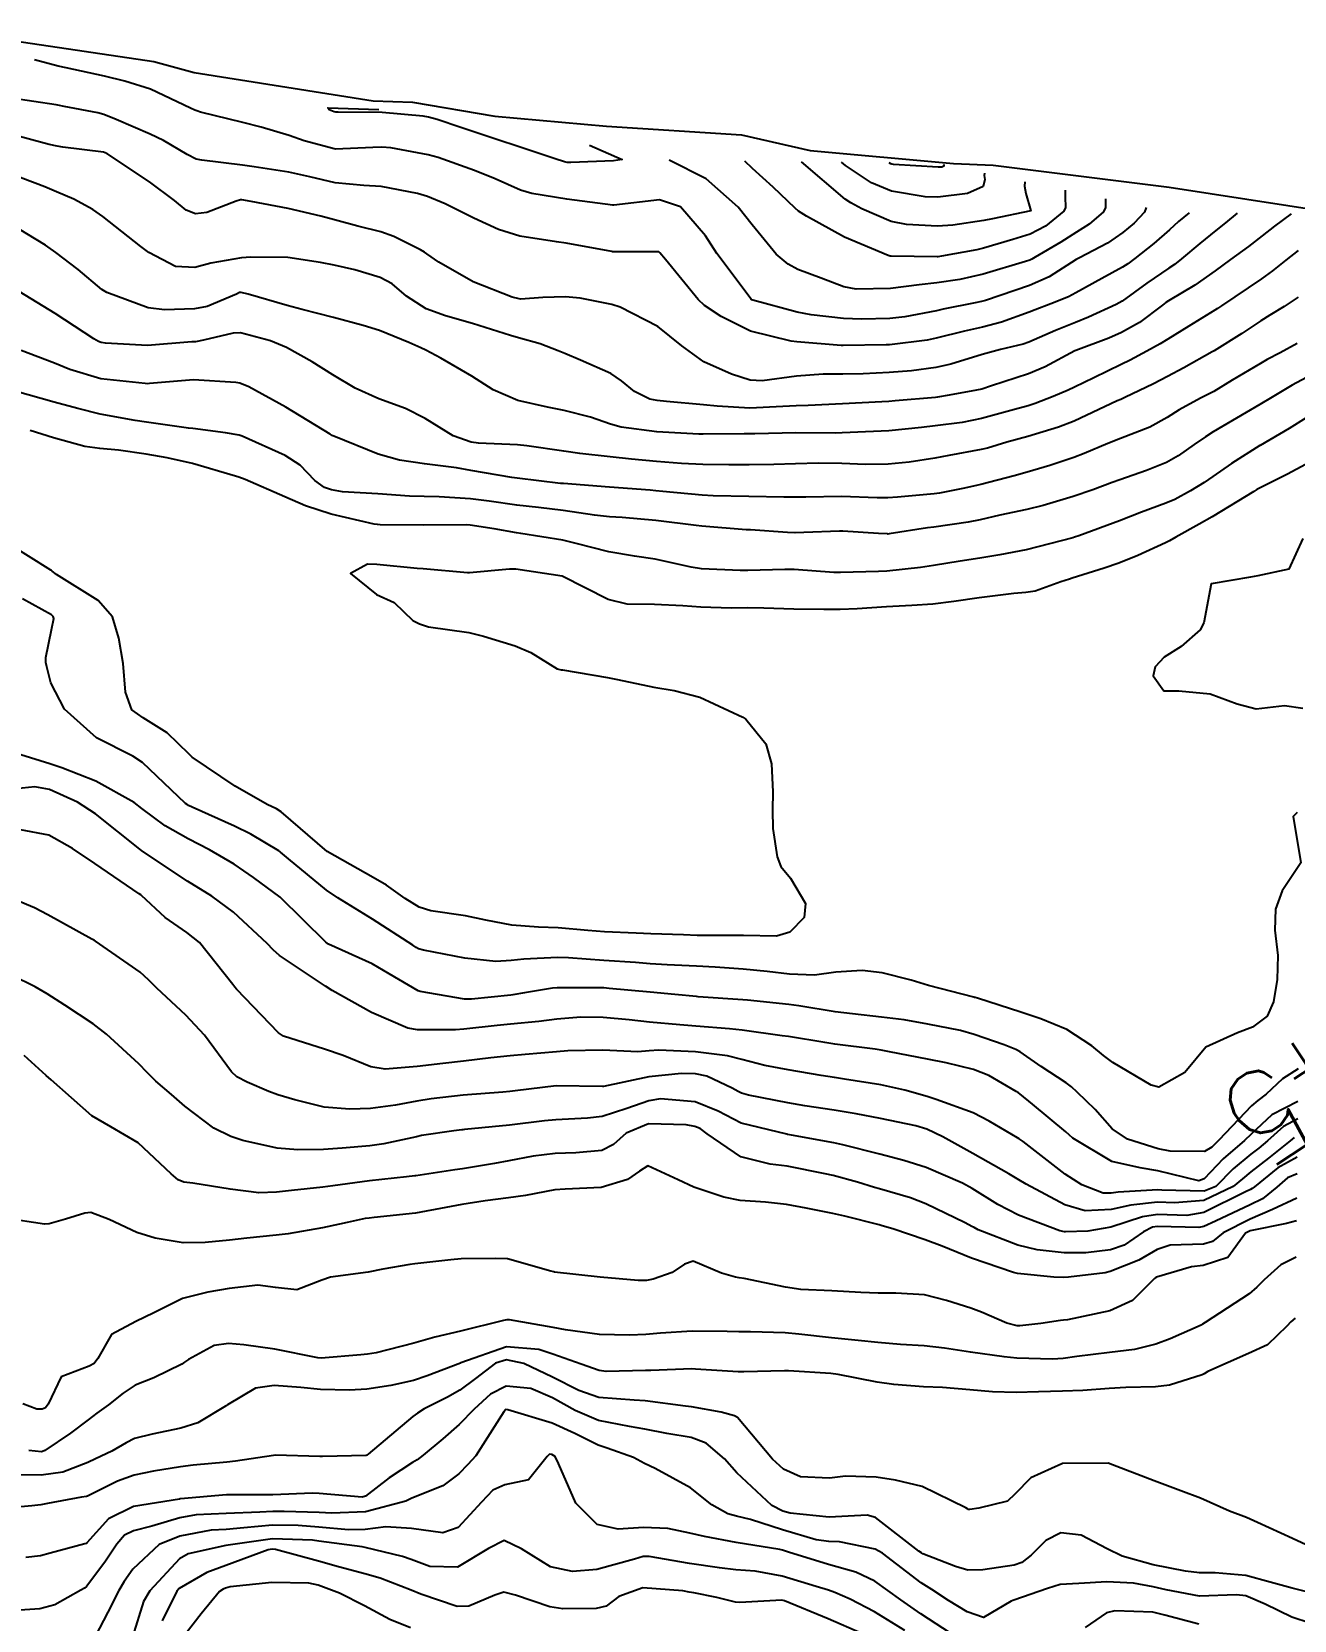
# Model space of a CAD drawing. Header units: metres. Extents: x 307586 to 320046, y 7427249 to 7434250.
# Drawn here: x 314009.8 to 314064.3, y 7433043 to 7433111.6 of the extents above; entities that cross this region are included whole.
import ezdxf
from ezdxf.enums import TextEntityAlignment as Align

# ---------------------------------------------------------------- set-up
doc = ezdxf.new("R2010")
doc.units = ezdxf.units.M
doc.header["$MEASUREMENT"] = 0
for name, color, linetype in [('Area', 45, 'Continuous'), ('Cotas', 45, 'Continuous'), ('Curvas de Nivel 1m', 11, 'Continuous'), ('Curvas de Nivel 5m', 15, 'Continuous')]:
    doc.layers.add(name, color=color, linetype=linetype)
doc.styles.add('Style-STANDARD', font='STANDARD.shx')

msp = doc.modelspace()

# ---------------------------------------------------------------- linework, layer by layer
at = {"layer": 'Area'}
msp.add_polyline3d([(314006.457, 7433111.59, 760.862), (314015.096, 7433110.308, 765.944), (314016.832, 7433109.826, 772.024), (314024.547, 7433108.612, 755.571), (314026.248, 7433108.552, 759.911), (314029.796, 7433107.95, 759.372), (314034.613, 7433107.518, 760.65), (314040.443, 7433107.141, 757.682), (314043.406, 7433106.461, 761.463), (314049.578, 7433105.911, 761.13), (314051.297, 7433105.828, 761.28), (314058.888, 7433104.88, 754.942), (314067.355, 7433103.579, 751.353), (314072.55, 7433102.552, 748.774), (314074.815, 7433102.103, 747.922), (314083.492, 7433101.512, 747.032), (314086.49, 7433100.901, 747.005), (314087.96, 7433100.492, 746.985), (314089.185, 7433100.269, 746.934), (314092.539, 7433099.598, 746.882)], dxfattribs=at)
at = {"layer": 'Curvas de Nivel 1m', "flags": 128}
for points, elevation in [([(314057.893, 7433104), (314057.815, 7433103.801), (314057.371, 7433103.33), (314056.89, 7433102.929), (314056.231, 7433102.471), (314055.011, 7433101.838), (314054.872, 7433101.757), (314053.703, 7433101.013), (314052.861, 7433100.641), (314050.96, 7433099.994), (314050.854, 7433099.961), (314050.796, 7433099.948), (314050.519, 7433099.893), (314049.143, 7433099.613), (314048.848, 7433099.55), (314047.481, 7433099.286), (314046.842, 7433099.216), (314045.609, 7433099.181), (314044.842, 7433099.213), (314043.439, 7433099.379), (314042.846, 7433099.488), (314040.921, 7433100.009), (314040.87, 7433100.027), (314040.853, 7433100.046), (314039.377, 7433102.025), (314038.884, 7433102.781), (314037.808, 7433104.041), (314036.906, 7433104.33), (314034.927, 7433104.104), (314034.903, 7433104.1), (314034.883, 7433104.101), (314032.906, 7433104.37), (314031.399, 7433104.614), (314030.909, 7433104.759), (314029.814, 7433105.241), (314028.918, 7433105.61), (314027.36, 7433106.166), (314026.924, 7433106.281), (314025.308, 7433106.575), (314024.927, 7433106.617), (314024.536, 7433106.595), (314022.926, 7433106.526), (314021.572, 7433106.883), (314020.932, 7433107.119), (314019.728, 7433107.469), (314018.937, 7433107.669), (314017.105, 7433108.124), (314016.942, 7433108.173), (314016.857, 7433108.206), (314016.679, 7433108.294), (314014.955, 7433109.119), (314013.838, 7433109.453), (314012.963, 7433109.672), (314011.305, 7433110.028), (314010.969, 7433110.099), (314009.943, 7433110.38)], 757), ([(314059.743, 7433103.78), (314059.288, 7433103.395), (314058.892, 7433103.047), (314058.225, 7433102.454), (314057.405, 7433101.805), (314057.099, 7433101.58), (314056.869, 7433101.432), (314055.982, 7433100.941), (314054.858, 7433100.317), (314054.543, 7433100.156), (314053.779, 7433099.851), (314053.11, 7433099.597), (314052.847, 7433099.489), (314051.66, 7433099.058), (314050.837, 7433098.847), (314050.057, 7433098.675), (314048.83, 7433098.363), (314048.454, 7433098.288), (314046.825, 7433098.081), (314046.682, 7433098.076), (314044.824, 7433098.045), (314044.735, 7433098.05), (314042.826, 7433098.207), (314042.574, 7433098.236), (314040.833, 7433098.676), (314039.56, 7433099.305), (314038.849, 7433099.771), (314038.576, 7433100.033), (314037.16, 7433101.757), (314036.921, 7433102.05), (314036.874, 7433102.091), (314036.824, 7433102.1), (314034.873, 7433102.1), (314034.849, 7433102.104), (314032.878, 7433102.467), (314032.461, 7433102.525), (314030.883, 7433102.775), (314029.963, 7433103.063), (314028.894, 7433103.543), (314027.664, 7433104.162), (314026.898, 7433104.482), (314026.465, 7433104.611), (314024.904, 7433104.918), (314024.155, 7433104.957), (314022.906, 7433105.076), (314021.817, 7433105.329), (314020.912, 7433105.528), (314019.422, 7433105.758), (314018.916, 7433105.834), (314017.158, 7433106.049), (314016.92, 7433106.099), (314016.529, 7433106.296), (314015.511, 7433106.894), (314014.931, 7433107.168), (314013.472, 7433107.8), (314012.94, 7433108.015), (314012.683, 7433108.086), (314011.223, 7433108.366), (314010.944, 7433108.423), (314010.88, 7433108.434), (314008.948, 7433108.718)], 756), ([(314033.883, 7433106.7), (314035.287, 7433106.075), (314034.922, 7433106.017), (314033.071, 7433105.949), (314032.921, 7433105.955), (314032.804, 7433105.984), (314032.406, 7433106.108), (314028.338, 7433107.455), (314027.308, 7433107.798), (314026.94, 7433107.904), (314026.714, 7433107.946), (314024.942, 7433108.111), (314023.039, 7433108.122), (314022.942, 7433108.125), (314022.863, 7433108.142), (314022.652, 7433108.224), (314022.599, 7433108.311), (314024.793, 7433108.23)], 758), ([(314056.143, 7433104.38), (314056.136, 7433104.012), (314056.055, 7433103.823), (314055.439, 7433103.287), (314054.889, 7433102.937), (314054.214, 7433102.516), (314053.1, 7433101.858), (314052.955, 7433101.776), (314052.872, 7433101.738), (314052.685, 7433101.677), (314050.865, 7433101.132), (314049.858, 7433100.905), (314048.861, 7433100.762), (314048.109, 7433100.669), (314046.859, 7433100.51), (314045.381, 7433100.475), (314044.859, 7433100.587), (314043.87, 7433100.963), (314042.866, 7433101.337), (314042.446, 7433101.563), (314041.94, 7433101.994), (314040.892, 7433103.258), (314040.294, 7433104.016), (314038.915, 7433105.247), (314037.323, 7433106.05)], 758), ([(314054.403, 7433104.75), (314054.396, 7433104.47), (314054.417, 7433104.008), (314054.341, 7433103.846), (314053.549, 7433103.197), (314052.888, 7433102.862), (314052.135, 7433102.62), (314050.878, 7433102.251), (314050.59, 7433102.18), (314049.061, 7433101.908), (314048.9, 7433101.883), (314048.873, 7433101.878), (314046.899, 7433101.903), (314046.873, 7433101.903), (314046.846, 7433101.903), (314046.758, 7433101.932), (314044.884, 7433102.724), (314043.246, 7433103.628), (314042.901, 7433103.855), (314042.749, 7433103.982), (314041.802, 7433104.887), (314040.92, 7433105.695), (314040.583, 7433106.01)], 759), ([(314050.913, 7433105.49), (314050.911, 7433105.387), (314050.934, 7433105.214), (314050.866, 7433104.909), (314050.19, 7433104.617), (314048.908, 7433104.459), (314048.357, 7433104.467), (314046.911, 7433104.718), (314046.048, 7433105.076), (314044.922, 7433105.825), (314044.753, 7433105.96)], 761), ([(314049.163, 7433105.86), (314049.169, 7433105.825), (314049.159, 7433105.788), (314049.077, 7433105.753), (314048.921, 7433105.743), (314046.989, 7433105.863), (314046.922, 7433105.873), (314046.881, 7433105.89), (314046.813, 7433105.93)], 762), ([(314064.143, 7433103.73), (314063.428, 7433103.201), (314062.889, 7433102.782), (314062.304, 7433102.326), (314061.526, 7433101.76), (314060.868, 7433101.277), (314059.99, 7433100.65), (314058.855, 7433099.982), (314058.739, 7433099.907), (314058.591, 7433099.793), (314057.6, 7433099.044), (314056.835, 7433098.612), (314056.277, 7433098.373), (314054.865, 7433097.839), (314054.823, 7433097.824), (314053.531, 7433097.137), (314052.813, 7433096.833), (314051.228, 7433096.304), (314050.806, 7433096.17), (314050.581, 7433096.117), (314049.399, 7433095.904), (314048.888, 7433095.823), (314048.802, 7433095.812), (314047.067, 7433095.66), (314046.8, 7433095.638), (314046.485, 7433095.62), (314044.799, 7433095.533), (314043.318, 7433095.455), (314042.798, 7433095.443), (314042.219, 7433095.411), (314040.796, 7433095.348), (314039.387, 7433095.434), (314038.798, 7433095.494), (314037.206, 7433095.639), (314036.799, 7433095.674), (314036.485, 7433095.74), (314035.827, 7433096.065), (314035.263, 7433096.529), (314034.81, 7433096.838), (314033.494, 7433097.415), (314032.819, 7433097.701), (314032.535, 7433097.819), (314031.762, 7433098.116), (314030.827, 7433098.388), (314030.474, 7433098.487), (314028.836, 7433098.996), (314027.671, 7433099.331), (314026.845, 7433099.627), (314025.995, 7433100.183), (314025.374, 7433100.708), (314024.861, 7433100.985), (314023.758, 7433101.317), (314022.866, 7433101.515), (314022.275, 7433101.637), (314020.869, 7433101.849), (314019.277, 7433101.857), (314018.869, 7433101.835), (314017.552, 7433101.597), (314016.864, 7433101.422), (314016.026, 7433101.464), (314014.87, 7433102.065), (314014.525, 7433102.323), (314012.886, 7433103.621), (314012.464, 7433103.922), (314011.643, 7433104.359), (314010.898, 7433104.682), (314010.384, 7433104.892), (314008.909, 7433105.459)], 754), ([(314064.448, 7433102.156), (314063.917, 7433101.73), (314063.338, 7433101.266), (314062.865, 7433100.933), (314061.136, 7433099.766), (314060.967, 7433099.652), (314060.85, 7433099.574), (314059.736, 7433098.884), (314058.831, 7433098.325), (314058.5, 7433098.121), (314057.921, 7433097.799), (314057.205, 7433097.421), (314056.817, 7433097.224), (314055.642, 7433096.659), (314054.807, 7433096.251), (314054.527, 7433096.122), (314053.882, 7433095.849), (314053.108, 7433095.549), (314052.799, 7433095.45), (314052.212, 7433095.284), (314050.793, 7433094.9), (314049.955, 7433094.734), (314048.79, 7433094.58), (314048.197, 7433094.508), (314046.787, 7433094.369), (314045.121, 7433094.29), (314044.786, 7433094.275), (314044.48, 7433094.269), (314042.786, 7433094.278), (314041.017, 7433094.238), (314040.785, 7433094.233), (314040.56, 7433094.237), (314038.785, 7433094.219), (314038.593, 7433094.224), (314036.786, 7433094.33), (314035.245, 7433094.53), (314034.789, 7433094.656), (314033.929, 7433094.951), (314032.794, 7433095.251), (314032.078, 7433095.393), (314030.798, 7433095.678), (314029.731, 7433096.141), (314028.809, 7433096.725), (314027.476, 7433097.504), (314026.82, 7433097.85), (314026.602, 7433097.954), (314026.091, 7433098.181), (314024.83, 7433098.691), (314024.126, 7433098.915), (314022.838, 7433099.255), (314021.484, 7433099.599), (314020.846, 7433099.779), (314019.164, 7433100.267), (314018.854, 7433100.338), (314018.793, 7433100.331), (314018.659, 7433100.272), (314017.394, 7433099.735), (314016.843, 7433099.632), (314015.558, 7433099.594), (314014.843, 7433099.676), (314013.061, 7433100.338), (314012.854, 7433100.466), (314011.832, 7433101.325), (314010.87, 7433102.07), (314010.426, 7433102.374), (314008.882, 7433103.321)], 753), ([(314064.451, 7433100.13), (314063.838, 7433099.73), (314063.225, 7433099.358), (314062.844, 7433099.113), (314062.017, 7433098.57), (314060.824, 7433097.821), (314060.791, 7433097.802), (314060.74, 7433097.771), (314059.518, 7433097.081), (314058.812, 7433096.706), (314058.203, 7433096.402), (314056.975, 7433095.808), (314056.86, 7433095.752), (314056.802, 7433095.726), (314056.648, 7433095.659), (314054.792, 7433094.785), (314054.117, 7433094.52), (314052.786, 7433094.126), (314051.89, 7433093.873), (314051.046, 7433093.619), (314050.778, 7433093.557), (314049.38, 7433093.298), (314048.772, 7433093.186), (314047.676, 7433093.015), (314046.768, 7433092.934), (314045.791, 7433092.921), (314044.768, 7433092.953), (314043.765, 7433092.973), (314042.767, 7433092.95), (314041.839, 7433092.922), (314040.766, 7433092.907), (314039.886, 7433092.899), (314038.766, 7433092.912), (314037.854, 7433092.952), (314036.768, 7433093.038), (314035.695, 7433093.14), (314034.77, 7433093.239), (314033.469, 7433093.396), (314032.774, 7433093.485), (314031.176, 7433093.725), (314030.777, 7433093.764), (314029.091, 7433093.834), (314028.779, 7433093.88), (314028, 7433094.158), (314026.79, 7433094.901), (314025.946, 7433095.338), (314024.796, 7433095.744), (314023.776, 7433096.21), (314022.809, 7433096.786), (314021.924, 7433097.343), (314020.82, 7433097.962), (314020.119, 7433098.257), (314018.828, 7433098.598), (314018.519, 7433098.582), (314017.228, 7433098.286), (314016.895, 7433098.216), (314016.822, 7433098.208), (314016.734, 7433098.204), (314014.82, 7433098.045), (314013.004, 7433098.155), (314012.821, 7433098.182), (314012.703, 7433098.223), (314012.497, 7433098.345), (314010.839, 7433099.433), (314009.279, 7433100.386)], 752), ([(314064.412, 7433098.141), (314063.67, 7433097.732), (314063.112, 7433097.445), (314062.818, 7433097.28), (314061.601, 7433096.548), (314060.806, 7433096.069), (314060.612, 7433095.964), (314060.238, 7433095.776), (314059.31, 7433095.273), (314058.794, 7433094.942), (314058.055, 7433094.532), (314056.785, 7433094.03), (314056.24, 7433093.818), (314055.22, 7433093.389), (314054.774, 7433093.218), (314053.739, 7433092.879), (314052.764, 7433092.589), (314052.199, 7433092.431), (314050.755, 7433092.047), (314050.629, 7433092.017), (314050.057, 7433091.897), (314048.981, 7433091.677), (314048.75, 7433091.644), (314047.17, 7433091.504), (314046.748, 7433091.477), (314046.292, 7433091.48), (314044.749, 7433091.535), (314043.214, 7433091.509), (314042.748, 7433091.503), (314042.271, 7433091.51), (314040.748, 7433091.53), (314039.211, 7433091.562), (314038.749, 7433091.591), (314037.045, 7433091.752), (314036.75, 7433091.781), (314036.501, 7433091.805), (314034.751, 7433091.937), (314032.765, 7433092.088), (314032.633, 7433092.102), (314030.756, 7433092.325), (314030.538, 7433092.35), (314028.761, 7433092.661), (314028.152, 7433092.766), (314026.764, 7433092.941), (314025.685, 7433093.104), (314024.765, 7433093.364), (314022.854, 7433094.138), (314022.772, 7433094.172), (314022.743, 7433094.191), (314022.701, 7433094.221), (314020.79, 7433095.389), (314019.192, 7433096.266), (314018.804, 7433096.418), (314018.626, 7433096.45), (314016.806, 7433096.566), (314014.898, 7433096.413), (314014.804, 7433096.403), (314014.719, 7433096.406), (314012.806, 7433096.608), (314011.463, 7433097.013), (314010.812, 7433097.292), (314009.37, 7433097.832)], 751), ([(314064.795, 7433094.927), (314064.054, 7433094.464), (314062.812, 7433093.74), (314062.795, 7433093.728), (314061.572, 7433092.957), (314060.762, 7433092.393), (314060.396, 7433092.136), (314059.806, 7433091.779), (314059.127, 7433091.408), (314058.747, 7433091.244), (314057.69, 7433090.854), (314056.74, 7433090.478), (314054.992, 7433089.836), (314054.798, 7433089.773), (314054.732, 7433089.753), (314053.225, 7433089.356), (314052.724, 7433089.233), (314051.585, 7433089.012), (314050.718, 7433088.87), (314049.876, 7433088.738), (314048.713, 7433088.555), (314048.154, 7433088.473), (314046.709, 7433088.314), (314046.346, 7433088.297), (314044.707, 7433088.249), (314044.417, 7433088.253), (314042.709, 7433088.377), (314042.308, 7433088.387), (314040.708, 7433088.338), (314040.381, 7433088.341), (314038.709, 7433088.411), (314038.263, 7433088.481), (314036.715, 7433088.83), (314035.819, 7433088.961), (314034.719, 7433089.14), (314033.311, 7433089.507), (314032.726, 7433089.647), (314030.925, 7433089.932), (314030.73, 7433089.963), (314029.778, 7433090.14), (314028.734, 7433090.303), (314028.573, 7433090.314), (314026.734, 7433090.293), (314024.849, 7433090.314), (314024.734, 7433090.319), (314024.596, 7433090.339), (314022.738, 7433090.77), (314021.631, 7433091.126), (314020.746, 7433091.526), (314019.03, 7433092.267), (314018.754, 7433092.365), (314018.615, 7433092.411), (314016.76, 7433092.959), (314015.662, 7433093.206), (314014.763, 7433093.355), (314013.57, 7433093.527), (314012.766, 7433093.609), (314012.115, 7433093.699), (314010.77, 7433094.063), (314009.753, 7433094.38)], 749), ([(314064.771, 7433092.914), (314063.989, 7433092.504), (314062.755, 7433091.88), (314062.665, 7433091.83), (314062.534, 7433091.743), (314060.742, 7433090.658), (314060.172, 7433090.342), (314059.166, 7433089.786), (314058.894, 7433089.624), (314058.729, 7433089.536), (314057.537, 7433088.985), (314056.716, 7433088.656), (314056.087, 7433088.444), (314054.705, 7433088.004), (314054.58, 7433087.966), (314054.216, 7433087.845), (314053.107, 7433087.448), (314052.698, 7433087.387), (314052.185, 7433087.355), (314050.696, 7433087.16), (314049.592, 7433087.003), (314048.693, 7433086.893), (314047.788, 7433086.823), (314046.691, 7433086.776), (314045.425, 7433086.684), (314044.69, 7433086.658), (314043.995, 7433086.661), (314042.69, 7433086.665), (314041.402, 7433086.711), (314040.69, 7433086.724), (314039.995, 7433086.712), (314038.69, 7433086.754), (314037.913, 7433086.815), (314036.691, 7433086.868), (314035.514, 7433086.89), (314034.693, 7433087.091), (314032.703, 7433088.1), (314030.707, 7433088.392), (314030.434, 7433088.405), (314028.704, 7433088.24), (314028.614, 7433088.241), (314026.706, 7433088.408), (314026.453, 7433088.428), (314024.709, 7433088.593), (314024.301, 7433088.612), (314023.575, 7433088.211), (314024.694, 7433087.307), (314025.457, 7433086.955), (314026.26, 7433086.176), (314026.55, 7433086.04), (314026.681, 7433085.996), (314026.933, 7433085.915), (314028.678, 7433085.661), (314029.311, 7433085.509), (314030.672, 7433085.088), (314031.346, 7433084.796), (314032.487, 7433084.103), (314032.662, 7433084.055), (314032.715, 7433084.047), (314034.658, 7433083.72), (314035.097, 7433083.633), (314036.652, 7433083.307), (314037.534, 7433083.157), (314038.646, 7433082.877), (314040.497, 7433082.011), (314040.632, 7433081.92), (314041.488, 7433080.863), (314041.732, 7433079.993), (314041.795, 7433078.792), (314041.77, 7433077.992), (314041.795, 7433077.212), (314041.981, 7433075.989), (314042.142, 7433075.57), (314042.554, 7433075.059), (314043.203, 7433073.973), (314043.136, 7433073.372), (314042.524, 7433072.73), (314041.952, 7433072.557), (314040.522, 7433072.594), (314039.943, 7433072.595), (314038.521, 7433072.59), (314037.944, 7433072.614), (314036.522, 7433072.656), (314035.897, 7433072.685), (314034.523, 7433072.751), (314033.805, 7433072.806), (314032.525, 7433072.916), (314031.684, 7433072.95), (314030.527, 7433073.033), (314029.414, 7433073.253), (314028.532, 7433073.431), (314027.046, 7433073.654), (314026.538, 7433073.809), (314025.929, 7433074.179), (314025.122, 7433074.765), (314024.552, 7433075.097), (314022.563, 7433076.22), (314020.58, 7433077.922), (314020.388, 7433078.05), (314019.985, 7433078.249), (314018.594, 7433079.034), (314016.744, 7433080.289), (314016.614, 7433080.407), (314015.66, 7433081.341), (314014.63, 7433081.987), (314014.137, 7433082.325), (314013.876, 7433083.092), (314013.772, 7433084.329), (314013.585, 7433085.415), (314013.304, 7433086.334), (314012.69, 7433087.047), (314010.888, 7433088.171), (314010.702, 7433088.318), (314010.678, 7433088.336), (314010.643, 7433088.361), (314008.72, 7433089.557)], 748), ([(314064.651, 7433089.721), (314064.048, 7433088.392), (314062.709, 7433088.114), (314062.393, 7433088.059), (314060.703, 7433087.77), (314060.375, 7433086.085), (314060.229, 7433085.775), (314059.404, 7433085.055), (314058.671, 7433084.594), (314058.278, 7433084.182), (314058.194, 7433083.795), (314058.653, 7433083.152), (314059.296, 7433083.141), (314060.652, 7433083.018), (314061.812, 7433082.586), (314062.642, 7433082.376), (314063.858, 7433082.514), (314064.643, 7433082.396)], 747), ([(314064.41, 7433077.897), (314064.233, 7433077.724), (314064.563, 7433075.72), (314063.763, 7433074.516), (314063.466, 7433073.731), (314063.437, 7433072.823), (314063.566, 7433071.729), (314063.538, 7433070.694), (314063.386, 7433069.731), (314063.107, 7433069.111), (314062.476, 7433068.633), (314061.834, 7433068.388), (314060.463, 7433067.77), (314059.555, 7433066.676), (314058.446, 7433066.05), (314058.107, 7433066.133), (314056.456, 7433067.102), (314056.055, 7433067.412), (314055.555, 7433067.824), (314054.473, 7433068.525), (314053.344, 7433068.987), (314052.484, 7433069.281), (314050.618, 7433069.888), (314050.523, 7433069.919), (314050.493, 7433069.917), (314050.463, 7433069.921), (314048.498, 7433070.431), (314047.76, 7433070.658), (314046.503, 7433070.971), (314045.638, 7433071.077), (314044.503, 7433071.008), (314043.589, 7433070.883), (314042.502, 7433070.916), (314041.541, 7433071.032), (314040.504, 7433071.138), (314039.298, 7433071.229), (314038.505, 7433071.263), (314037.227, 7433071.321), (314036.506, 7433071.371), (314035.869, 7433071.422), (314034.507, 7433071.51), (314032.978, 7433071.625), (314032.508, 7433071.64), (314031.052, 7433071.57), (314030.507, 7433071.512), (314029.847, 7433071.471), (314028.508, 7433071.616), (314026.72, 7433071.959), (314026.511, 7433072.018), (314026.41, 7433072.07), (314026.259, 7433072.174), (314024.529, 7433073.295), (314023.022, 7433074.215), (314022.546, 7433074.546), (314020.894, 7433075.902), (314020.562, 7433076.183), (314020.529, 7433076.207), (314020.481, 7433076.241), (314019.275, 7433076.964), (314018.573, 7433077.312), (314016.742, 7433078.128), (314016.582, 7433078.203), (314016.526, 7433078.235), (314016.458, 7433078.292), (314014.609, 7433080.053), (314014.188, 7433080.324), (314012.621, 7433081.121), (314011.242, 7433082.354), (314010.644, 7433083.496), (314010.474, 7433084.185), (314010.436, 7433084.363), (314010.431, 7433084.589), (314010.674, 7433085.78), (314010.773, 7433086.267), (314010.748, 7433086.359), (314010.684, 7433086.422), (314009.423, 7433087.112)], 747), ([(314064.454, 7433066.834), (314063.771, 7433066.405), (314063.066, 7433065.734), (314062.713, 7433065.464), (314062.438, 7433065.233), (314061.03, 7433063.761), (314060.725, 7433063.458), (314060.415, 7433063.268), (314058.923, 7433063.278), (314058.417, 7433063.387), (314057.092, 7433063.803), (314056.427, 7433064.238), (314055.691, 7433065.077), (314054.922, 7433065.833), (314054.667, 7433066.058), (314054.447, 7433066.226), (314053.365, 7433066.94), (314052.46, 7433067.564), (314052.269, 7433067.671), (314051.772, 7433067.87), (314050.469, 7433068.32), (314049.886, 7433068.482), (314048.476, 7433068.768), (314047.457, 7433068.942), (314046.48, 7433069.07), (314045.226, 7433069.204), (314044.483, 7433069.293), (314042.916, 7433069.546), (314042.487, 7433069.608), (314040.695, 7433069.802), (314040.49, 7433069.817), (314038.575, 7433069.946), (314038.492, 7433069.955), (314037.561, 7433070.039), (314036.494, 7433070.141), (314034.726, 7433070.307), (314034.495, 7433070.329), (314034.241, 7433070.337), (314032.495, 7433070.334), (314032.28, 7433070.317), (314031.083, 7433070.114), (314030.581, 7433070.03), (314030.491, 7433070.02), (314028.795, 7433069.839), (314028.488, 7433069.841), (314026.582, 7433070.169), (314026.493, 7433070.198), (314025.244, 7433070.932), (314024.505, 7433071.362), (314022.63, 7433072.219), (314022.514, 7433072.296), (314020.543, 7433074.24), (314019.389, 7433075.095), (314018.557, 7433075.663), (314017.499, 7433076.281), (314016.568, 7433076.757), (314015.584, 7433077.316), (314014.58, 7433078.076), (314014.25, 7433078.323), (314012.597, 7433079.247), (314011.13, 7433079.829), (314010.607, 7433079.99), (314009.354, 7433080.379)], 746), ([(314064.432, 7433064.673), (314063.809, 7433064.347), (314063.123, 7433063.733), (314062.751, 7433063.404), (314062.414, 7433063.155), (314061.643, 7433062.512), (314060.894, 7433061.762), (314060.391, 7433061.551), (314058.574, 7433061.605), (314058.391, 7433061.611), (314056.69, 7433061.507), (314056.389, 7433061.463), (314056.037, 7433061.463), (314055.119, 7433061.829), (314054.4, 7433062.286), (314052.586, 7433063.693), (314052.422, 7433063.818), (314052.349, 7433063.861), (314051.127, 7433064.577), (314050.433, 7433064.938), (314048.836, 7433065.509), (314048.44, 7433065.64), (314047.479, 7433065.92), (314046.445, 7433066.146), (314044.888, 7433066.394), (314044.448, 7433066.457), (314043.868, 7433066.547), (314042.451, 7433066.794), (314041.448, 7433066.985), (314040.455, 7433067.24), (314039.833, 7433067.393), (314038.458, 7433067.563), (314036.867, 7433067.638), (314036.459, 7433067.612), (314035.974, 7433067.573), (314034.459, 7433067.639), (314032.949, 7433067.605), (314032.458, 7433067.57), (314031.112, 7433067.457), (314030.456, 7433067.394), (314029.63, 7433067.308), (314028.453, 7433067.165), (314027.552, 7433067.059), (314026.45, 7433066.928), (314025.075, 7433066.816), (314024.45, 7433066.923), (314023.254, 7433067.413), (314022.458, 7433067.68), (314020.678, 7433068.238), (314020.465, 7433068.386), (314018.659, 7433070.268), (314018.583, 7433070.358), (314018.495, 7433070.469), (314017.057, 7433072.285), (314016.517, 7433072.722), (314015.582, 7433073.362), (314014.556, 7433074.32), (314014.533, 7433074.34), (314014.465, 7433074.39), (314012.553, 7433075.695), (314011.585, 7433076.35), (314010.568, 7433076.917), (314009.336, 7433077.144)], 744), ([(314064.281, 7433063.864), (314064.104, 7433063.723), (314063.165, 7433062.979), (314062.403, 7433062.393), (314062.051, 7433062.093), (314061.645, 7433061.751), (314060.387, 7433061.158), (314059.12, 7433061.048), (314058.386, 7433061.079), (314057.235, 7433060.951), (314056.382, 7433060.759), (314055.256, 7433060.701), (314054.384, 7433060.972), (314052.716, 7433061.857), (314052.396, 7433062.047), (314051.967, 7433062.299), (314050.412, 7433063.182), (314049.123, 7433063.903), (314048.426, 7433064.235), (314047.964, 7433064.379), (314046.43, 7433064.685), (314045.382, 7433064.895), (314044.434, 7433065.055), (314043.166, 7433065.242), (314042.437, 7433065.37), (314040.736, 7433065.701), (314040.441, 7433065.778), (314040.295, 7433065.856), (314040.031, 7433066.006), (314038.945, 7433066.522), (314038.449, 7433066.622), (314037.853, 7433066.631), (314036.447, 7433066.492), (314034.483, 7433066.079), (314034.443, 7433066.073), (314032.443, 7433066.1), (314030.675, 7433065.883), (314030.44, 7433065.859), (314030.147, 7433065.832), (314028.438, 7433065.704), (314027.057, 7433065.544), (314026.436, 7433065.439), (314025.517, 7433065.267), (314024.432, 7433065.129), (314023.552, 7433065.089), (314022.433, 7433065.178), (314021.168, 7433065.501), (314020.438, 7433065.718), (314020.048, 7433065.854), (314019.117, 7433066.26), (314018.666, 7433066.487), (314018.447, 7433066.698), (314017.282, 7433068.282), (314016.476, 7433069.155), (314015.218, 7433070.309), (314014.855, 7433070.673), (314014.5, 7433070.999), (314012.573, 7433072.339), (314012.513, 7433072.382), (314012.42, 7433072.435), (314010.524, 7433073.482), (314009.939, 7433073.781), (314008.533, 7433074.366)], 743), ([(314064.412, 7433063.023), (314063.577, 7433062.556), (314062.561, 7433061.738), (314062.463, 7433061.668), (314062.392, 7433061.633), (314062.171, 7433061.523), (314060.382, 7433060.639), (314059.647, 7433060.51), (314058.381, 7433060.55), (314057.728, 7433060.448), (314056.375, 7433059.997), (314055.379, 7433059.825), (314054.418, 7433059.794), (314054.372, 7433059.798), (314054.172, 7433059.842), (314052.38, 7433060.519), (314051.497, 7433060.986), (314050.391, 7433061.666), (314049.975, 7433061.894), (314048.403, 7433062.581), (314047.447, 7433062.88), (314046.411, 7433063.146), (314044.814, 7433063.557), (314044.418, 7433063.645), (314042.601, 7433063.978), (314042.423, 7433064.006), (314042.39, 7433064.014), (314040.428, 7433064.489), (314039.431, 7433065.013), (314038.437, 7433065.413), (314036.947, 7433065.535), (314036.437, 7433065.453), (314035.494, 7433065.124), (314034.43, 7433064.781), (314033.803, 7433064.712), (314032.428, 7433064.639), (314031.945, 7433064.587), (314030.426, 7433064.397), (314028.49, 7433064.215), (314028.423, 7433064.208), (314028.371, 7433064.203), (314028.027, 7433064.154), (314026.638, 7433063.95), (314026.419, 7433063.906), (314025.01, 7433063.595), (314024.413, 7433063.51), (314023.215, 7433063.407), (314022.41, 7433063.357), (314021.303, 7433063.337), (314020.41, 7433063.41), (314018.93, 7433063.747), (314018.418, 7433063.913), (314017.684, 7433064.277), (314016.432, 7433065.222), (314015.859, 7433065.72), (314015.176, 7433066.309), (314014.808, 7433066.676), (314014.45, 7433067.049), (314013.052, 7433068.334), (314012.47, 7433068.78), (314011.252, 7433069.581), (314010.489, 7433070.07), (314009.972, 7433070.368), (314008.979, 7433070.864)], 742), ([(314064.402, 7433062.297), (314063.987, 7433062.137), (314063.533, 7433061.729), (314062.905, 7433061.218), (314062.385, 7433060.967), (314060.88, 7433060.264), (314060.376, 7433060.031), (314060.159, 7433059.989), (314058.375, 7433060.03), (314058.17, 7433059.997), (314057.775, 7433059.796), (314056.943, 7433059.225), (314056.361, 7433059.016), (314055.286, 7433058.899), (314054.359, 7433058.893), (314053.188, 7433059.024), (314052.363, 7433059.221), (314050.646, 7433059.886), (314050.467, 7433059.981), (314050.374, 7433060.032), (314050.083, 7433060.186), (314048.384, 7433061.013), (314047.731, 7433061.261), (314046.39, 7433061.659), (314046.178, 7433061.72), (314045.439, 7433061.944), (314044.397, 7433062.229), (314044.054, 7433062.307), (314042.403, 7433062.637), (314041.671, 7433062.72), (314040.409, 7433063.041), (314038.955, 7433064.022), (314038.653, 7433064.255), (314038.426, 7433064.349), (314038.049, 7433064.411), (314036.427, 7433064.456), (314035.464, 7433064.064), (314034.924, 7433063.563), (314034.411, 7433063.311), (314033.289, 7433063.212), (314032.409, 7433063.184), (314031.452, 7433063.065), (314030.404, 7433062.858), (314029.783, 7433062.749), (314028.399, 7433062.525), (314028.078, 7433062.473), (314026.394, 7433062.218), (314026.351, 7433062.213), (314025.983, 7433062.176), (314024.391, 7433062.003), (314022.819, 7433061.786), (314022.388, 7433061.73), (314021.034, 7433061.586), (314020.386, 7433061.507), (314019.616, 7433061.483), (314018.387, 7433061.642), (314016.777, 7433061.898), (314016.389, 7433061.948), (314016.141, 7433062.044), (314015.842, 7433062.298), (314014.413, 7433063.643), (314013.232, 7433064.332), (314012.42, 7433064.809), (314010.667, 7433066.358), (314010.445, 7433066.552), (314009.495, 7433067.416)], 741), ([(314064.378, 7433060.275), (314063.942, 7433060.159), (314062.374, 7433059.846), (314062.178, 7433059.743), (314061.412, 7433058.699), (314060.352, 7433058.347), (314059.843, 7433058.283), (314058.344, 7433057.842), (314058.306, 7433057.828), (314058.253, 7433057.791), (314057.3, 7433056.834), (314056.329, 7433056.395), (314054.494, 7433056.007), (314054.324, 7433055.984), (314054.195, 7433055.97), (314053.352, 7433055.85), (314052.445, 7433055.736), (314052.322, 7433055.745), (314051.89, 7433055.864), (314050.784, 7433056.332), (314050.329, 7433056.506), (314049.274, 7433056.842), (314048.335, 7433057.077), (314047.1, 7433057.158), (314046.335, 7433057.149), (314045.582, 7433057.188), (314044.336, 7433057.259), (314042.999, 7433057.311), (314042.337, 7433057.413), (314040.549, 7433057.79), (314040.341, 7433057.816), (314040.178, 7433057.839), (314039.582, 7433058.011), (314038.35, 7433058.535), (314037.979, 7433058.403), (314037.442, 7433058.039), (314036.635, 7433057.752), (314036.339, 7433057.696), (314035.976, 7433057.693), (314034.341, 7433057.841), (314032.377, 7433058.065), (314032.343, 7433058.068), (314032.213, 7433058.101), (314030.351, 7433058.639), (314029.83, 7433058.649), (314028.35, 7433058.632), (314027.908, 7433058.596), (314026.347, 7433058.416), (314026.131, 7433058.388), (314024.974, 7433058.191), (314024.342, 7433058.066), (314022.706, 7433057.849), (314022.338, 7433057.72), (314021.264, 7433057.301), (314020.335, 7433057.402), (314019.582, 7433057.498), (314018.334, 7433057.348), (314017.418, 7433057.193), (314016.329, 7433056.924), (314015.089, 7433056.309), (314014.319, 7433055.934), (314013.271, 7433055.373), (314012.677, 7433054.336), (314012.521, 7433054.117), (314012.298, 7433054.009), (314011.096, 7433053.547), (314010.528, 7433052.357), (314010.422, 7433052.208), (314010.271, 7433052.14), (314010.052, 7433052.144), (314009.444, 7433052.372)], 739), ([(314064.358, 7433058.706), (314063.705, 7433058.374), (314062.98, 7433057.734), (314062.668, 7433057.409), (314062.337, 7433057.125), (314060.437, 7433055.881), (314060.323, 7433055.811), (314060.3, 7433055.793), (314060.268, 7433055.771), (314058.922, 7433055.179), (314058.315, 7433054.948), (314057.383, 7433054.728), (314056.311, 7433054.595), (314054.897, 7433054.419), (314054.308, 7433054.334), (314053.854, 7433054.298), (314052.308, 7433054.344), (314051.773, 7433054.401), (314050.31, 7433054.601), (314049.193, 7433054.778), (314048.313, 7433054.88), (314047.3, 7433054.933), (314046.314, 7433055.018), (314045.477, 7433055.105), (314044.316, 7433055.22), (314042.908, 7433055.383), (314042.317, 7433055.434), (314040.832, 7433055.481), (314040.318, 7433055.489), (314039.815, 7433055.504), (314038.318, 7433055.515), (314036.94, 7433055.42), (314036.316, 7433055.37), (314035.601, 7433055.346), (314034.316, 7433055.376), (314032.843, 7433055.569), (314032.319, 7433055.674), (314030.435, 7433056.006), (314030.322, 7433056.004), (314030.17, 7433055.971), (314028.317, 7433055.511), (314027.214, 7433055.261), (314026.311, 7433054.996), (314024.683, 7433054.571), (314024.306, 7433054.517), (314024.018, 7433054.491), (314022.304, 7433054.341), (314022.17, 7433054.355), (314020.308, 7433054.738), (314018.969, 7433054.919), (314018.31, 7433054.984), (314017.691, 7433054.894), (314016.592, 7433054.287), (314016.419, 7433054.171), (314016.3, 7433054.093), (314015.094, 7433053.504), (314014.286, 7433053.182), (314013.762, 7433052.844), (314013.131, 7433052.331), (314012.639, 7433051.967), (314012.266, 7433051.687), (314011.497, 7433051.111), (314010.387, 7433050.359), (314010.295, 7433050.317), (314010.252, 7433050.311), (314009.703, 7433050.368)], 738), ([(314064.326, 7433056.072), (314064.127, 7433055.919), (314063.96, 7433055.724), (314063.127, 7433054.92), (314062.311, 7433054.548), (314060.551, 7433053.766), (314060.396, 7433053.674), (314060.301, 7433053.632), (314058.894, 7433053.184), (314058.293, 7433053.107), (314057.015, 7433053.08), (314056.291, 7433053.045), (314055.163, 7433052.953), (314054.289, 7433052.919), (314053.245, 7433052.894), (314052.288, 7433052.867), (314051.264, 7433052.894), (314050.289, 7433052.981), (314049.108, 7433053.08), (314048.291, 7433053.115), (314047.002, 7433053.213), (314046.294, 7433053.312), (314044.607, 7433053.647), (314044.299, 7433053.691), (314042.471, 7433053.808), (314042.3, 7433053.807), (314040.541, 7433053.756), (314040.299, 7433053.762), (314038.45, 7433053.879), (314038.301, 7433053.882), (314036.534, 7433053.814), (314036.299, 7433053.809), (314034.6, 7433053.774), (314034.299, 7433053.817), (314033.527, 7433054.088), (314032.307, 7433054.526), (314031.693, 7433054.722), (314030.31, 7433054.833), (314028.331, 7433054.15), (314028.315, 7433054.137), (314026.878, 7433053.58), (314026.291, 7433053.38), (314025.311, 7433053.161), (314024.285, 7433053.016), (314023.532, 7433052.96), (314022.285, 7433052.994), (314021.436, 7433053.078), (314020.287, 7433053.175), (314019.479, 7433053.058), (314018.274, 7433052.336), (314018.238, 7433052.306), (314018.187, 7433052.271), (314016.985, 7433051.563), (314016.263, 7433051.327), (314015.027, 7433051.075), (314014.258, 7433050.876), (314013.893, 7433050.688), (314013.279, 7433050.33), (314012.581, 7433050.004), (314012.245, 7433049.844), (314011.169, 7433049.421), (314010.237, 7433049.294), (314009.305, 7433049.306)], 737), ([(314064.797, 7433046.299), (314064.211, 7433046.563), (314062.7, 7433047.253), (314062.22, 7433047.475), (314061.494, 7433047.747), (314060.231, 7433048.3), (314059.383, 7433048.625), (314058.242, 7433049.058), (314056.253, 7433049.81), (314054.29, 7433049.802), (314054.252, 7433049.794), (314052.912, 7433049.184), (314052.232, 7433048.484), (314051.912, 7433048.179), (314050.672, 7433047.876), (314050.282, 7433047.819), (314050.222, 7433047.821), (314050.182, 7433047.84), (314050.118, 7433047.882), (314048.236, 7433048.804), (314047.083, 7433049.079), (314046.242, 7433049.211), (314044.931, 7433049.262), (314044.241, 7433049.167), (314042.99, 7433049.224), (314042.247, 7433049.561), (314041.773, 7433049.985), (314040.271, 7433051.782), (314040.136, 7433051.866), (314039.566, 7433052.011), (314038.276, 7433052.248), (314038.026, 7433052.283), (314036.28, 7433052.503), (314035.804, 7433052.533), (314034.281, 7433052.649), (314033.424, 7433052.951), (314032.294, 7433053.529), (314031.048, 7433054.113), (314030.304, 7433054.271), (314029.83, 7433054.127), (314028.969, 7433053.464), (314028.285, 7433052.96), (314027.765, 7433052.671), (314026.755, 7433052.165), (314026.462, 7433051.977), (314026.269, 7433051.824), (314024.343, 7433050.199), (314024.291, 7433050.161), (314024.252, 7433050.144), (314022.366, 7433050.104), (314022.251, 7433050.106), (314020.333, 7433050.158), (314020.252, 7433050.151), (314018.609, 7433049.903), (314018.247, 7433049.866), (314016.795, 7433049.734), (314016.243, 7433049.662), (314015.075, 7433049.473), (314014.238, 7433049.3), (314013.525, 7433049.036), (314012.224, 7433048.385), (314012.191, 7433048.372), (314011.968, 7433048.343), (314010.506, 7433048.072), (314010.22, 7433048.023), (314009.834, 7433047.981), (314008.217, 7433047.834)], 736), ([(314064.966, 7433042.913), (314064.175, 7433043.172), (314063.03, 7433043.732), (314062.186, 7433044.094), (314061.796, 7433044.134), (314060.186, 7433044.083), (314058.752, 7433044.345), (314058.19, 7433044.484), (314057.347, 7433044.643), (314056.192, 7433044.694), (314054.983, 7433044.62), (314054.19, 7433044.574), (314053.63, 7433044.404), (314052.183, 7433043.908), (314052.147, 7433043.896), (314052.07, 7433043.861), (314050.883, 7433043.162), (314050.176, 7433043.394), (314049.369, 7433043.892), (314048.643, 7433044.358), (314048.19, 7433044.656), (314046.525, 7433045.927), (314046.205, 7433046.109), (314044.671, 7433046.417), (314044.208, 7433046.44), (314043.661, 7433046.513), (314042.212, 7433046.935), (314040.823, 7433047.388), (314040.218, 7433047.534), (314039.843, 7433047.629), (314039.165, 7433048.016), (314038.234, 7433048.751), (314036.709, 7433049.582), (314036.249, 7433049.808), (314035.779, 7433050.057), (314034.642, 7433050.459), (314034.258, 7433050.6), (314033.253, 7433051.1), (314032.267, 7433051.543), (314030.364, 7433052.119), (314030.273, 7433052.137), (314030.182, 7433052.031), (314028.985, 7433050.139), (314028.636, 7433049.755), (314028.241, 7433049.352), (314027.559, 7433048.831), (314026.225, 7433048.306), (314026.133, 7433048.262), (314025.961, 7433048.174), (314024.218, 7433047.717), (314022.775, 7433047.657), (314022.218, 7433047.683), (314020.718, 7433047.735), (314020.218, 7433047.726), (314019.666, 7433047.696), (314018.217, 7433047.644), (314016.913, 7433047.586), (314016.215, 7433047.455), (314015.004, 7433047.101), (314014.209, 7433046.897), (314013.823, 7433046.707), (314013.496, 7433046.327), (314012.984, 7433045.544), (314012.184, 7433044.497), (314012.1, 7433044.425), (314011.942, 7433044.342), (314010.819, 7433043.708), (314010.17, 7433043.528), (314009.094, 7433043.452)], 734), ([(314049.786, 7433042.258), (314048.174, 7433043.313), (314047.311, 7433043.919), (314046.191, 7433044.726), (314045.371, 7433045.118), (314044.198, 7433045.45), (314042.466, 7433045.977), (314042.204, 7433046.06), (314042.096, 7433046.089), (314040.207, 7433046.394), (314038.836, 7433046.647), (314038.211, 7433046.802), (314037.257, 7433046.995), (314036.213, 7433047.038), (314035.113, 7433046.967), (314034.214, 7433047.173), (314033.291, 7433048.089), (314032.547, 7433049.798), (314032.401, 7433050.099), (314032.254, 7433050.19), (314032.153, 7433050.202), (314032.056, 7433050.102), (314031.254, 7433049.093), (314030.234, 7433048.888), (314029.707, 7433048.651), (314029.226, 7433048.135), (314028.212, 7433047.039), (314027.56, 7433046.805), (314026.211, 7433046.996), (314025.097, 7433047.072), (314024.21, 7433046.958), (314023.481, 7433046.936), (314022.211, 7433047.057), (314021.311, 7433047.129), (314020.212, 7433047.14), (314018.973, 7433047.021), (314018.21, 7433046.958), (314017.567, 7433046.919), (314016.207, 7433046.668), (314015.328, 7433046.303), (314014.192, 7433045.248), (314013.805, 7433044.706), (314013.583, 7433044.326), (314013.114, 7433043.386), (314012.559, 7433042.336)], 733), ([(314047.483, 7433042.597), (314046.175, 7433043.4), (314045.122, 7433043.946), (314044.467, 7433044.237), (314044.187, 7433044.33), (314043.658, 7433044.496), (314042.193, 7433044.945), (314041.034, 7433045.152), (314040.195, 7433045.217), (314039.485, 7433045.3), (314038.198, 7433045.49), (314036.455, 7433045.793), (314036.2, 7433045.783), (314035.818, 7433045.674), (314034.194, 7433045.222), (314033.15, 7433045.134), (314032.195, 7433045.342), (314030.95, 7433046.113), (314030.207, 7433046.48), (314029.533, 7433046.13), (314028.195, 7433045.334), (314027.001, 7433045.356), (314026.198, 7433045.656), (314025.811, 7433045.788), (314024.203, 7433046.178), (314024.082, 7433046.201), (314022.205, 7433046.457), (314021.94, 7433046.489), (314020.206, 7433046.549), (314018.203, 7433046.27), (314016.578, 7433045.907), (314016.197, 7433045.69), (314014.918, 7433044.309), (314014.648, 7433043.84), (314014.173, 7433042.32)], 732), ([(314045.627, 7433042.472), (314044.17, 7433043.104), (314042.287, 7433043.873), (314042.182, 7433043.901), (314040.368, 7433043.81), (314040.18, 7433043.823), (314039.368, 7433044.012), (314038.378, 7433044.22), (314038.185, 7433044.255), (314037.912, 7433044.306), (314036.187, 7433044.438), (314035.148, 7433044.066), (314034.598, 7433043.652), (314034.175, 7433043.539), (314032.738, 7433043.531), (314032.176, 7433043.615), (314030.694, 7433044.115), (314030.184, 7433044.243), (314029.794, 7433044.126), (314028.68, 7433043.638), (314028.175, 7433043.632), (314026.604, 7433044.166), (314026.185, 7433044.342), (314024.852, 7433044.852), (314024.191, 7433045.045), (314023.063, 7433045.343), (314022.197, 7433045.588), (314020.345, 7433046.095), (314020.202, 7433046.111), (314020.027, 7433046.069), (314018.194, 7433045.407), (314017.378, 7433045.091), (314016.184, 7433044.408), (314016.078, 7433044.292), (314015.455, 7433043.009)], 731), ([(314060.169, 7433042.863), (314058.694, 7433043.263), (314058.177, 7433043.38), (314056.539, 7433043.444), (314056.176, 7433043.363), (314055.26, 7433042.73)], 733)]:
    msp.add_lwpolyline(points, dxfattribs=dict(at, elevation=elevation))
at = {"layer": 'Curvas de Nivel 5m', "flags": 128}
for points, elevation in [([(314061.823, 7433103.76), (314061.312, 7433103.348), (314060.892, 7433103.02), (314060.205, 7433102.455), (314059.412, 7433101.785), (314059.108, 7433101.55), (314058.869, 7433101.391), (314057.925, 7433100.736), (314056.854, 7433099.964), (314056.599, 7433099.814), (314055.405, 7433099.271), (314054.841, 7433099.046), (314053.983, 7433098.702), (314052.828, 7433098.189), (314052.584, 7433098.106), (314051.61, 7433097.878), (314050.821, 7433097.661), (314049.474, 7433097.246), (314048.815, 7433097.101), (314047.77, 7433096.963), (314046.812, 7433096.879), (314045.689, 7433096.824), (314044.812, 7433096.819), (314043.96, 7433096.82), (314042.81, 7433096.728), (314041.336, 7433096.53), (314040.808, 7433096.558), (314040.013, 7433096.816), (314038.816, 7433097.344), (314037.86, 7433098.04), (314036.835, 7433098.877), (314035.211, 7433099.711), (314034.849, 7433099.818), (314033.486, 7433100.094), (314032.853, 7433100.148), (314031.872, 7433100.115), (314030.928, 7433100.052), (314030.852, 7433100.061), (314030.553, 7433100.133), (314028.859, 7433100.804), (314027.383, 7433101.65), (314026.871, 7433102.008), (314026.773, 7433102.072), (314026.597, 7433102.174), (314025.439, 7433102.752), (314024.88, 7433102.958), (314023.892, 7433103.201), (314022.886, 7433103.479), (314022.294, 7433103.636), (314020.89, 7433103.956), (314019.297, 7433104.266), (314018.894, 7433104.33), (314018.835, 7433104.33), (314018.638, 7433104.273), (314017.379, 7433103.794), (314016.887, 7433103.727), (314016.483, 7433103.89), (314015.979, 7433104.304), (314014.905, 7433105.11), (314013.071, 7433106.339), (314012.923, 7433106.393), (314011.172, 7433106.613), (314010.926, 7433106.651), (314010.572, 7433106.728), (314008.931, 7433107.177)], 755), ([(314052.653, 7433105.12), (314052.652, 7433104.929), (314052.696, 7433104.604), (314052.914, 7433103.86), (314051.266, 7433103.516), (314050.896, 7433103.448), (314049.552, 7433103.244), (314048.892, 7433103.204), (314047.549, 7433103.268), (314046.895, 7433103.406), (314045.635, 7433103.949), (314045.15, 7433104.201), (314044.907, 7433104.372), (314043.023, 7433105.98)], 760), ([(314064.812, 7433096.675), (314064.195, 7433096.34), (314063.178, 7433095.736), (314062.946, 7433095.594), (314062.801, 7433095.505), (314062.2, 7433095.152), (314060.788, 7433094.325), (314060.445, 7433094.115), (314059.965, 7433093.778), (314059.275, 7433093.286), (314058.771, 7433093.001), (314057.908, 7433092.657), (314056.76, 7433092.258), (314056.433, 7433092.14), (314055.588, 7433091.827), (314054.75, 7433091.541), (314053.455, 7433091.143), (314052.744, 7433090.971), (314051.586, 7433090.722), (314050.739, 7433090.526), (314050.212, 7433090.422), (314048.736, 7433090.217), (314048.468, 7433090.181), (314046.813, 7433089.929), (314046.748, 7433089.915), (314046.733, 7433089.917), (314046.354, 7433089.936), (314044.809, 7433090.034), (314044.734, 7433090.033), (314044.659, 7433090.036), (314043.122, 7433089.976), (314042.751, 7433089.962), (314042.733, 7433089.963), (314042.419, 7433089.985), (314040.82, 7433090.095), (314040.734, 7433090.098), (314040.642, 7433090.102), (314038.735, 7433090.258), (314038.48, 7433090.288), (314036.737, 7433090.504), (314035.288, 7433090.622), (314034.739, 7433090.655), (314034.096, 7433090.73), (314032.741, 7433090.925), (314031.681, 7433091.054), (314030.743, 7433091.161), (314029.559, 7433091.328), (314028.746, 7433091.431), (314027.393, 7433091.517), (314026.746, 7433091.528), (314026.12, 7433091.553), (314024.747, 7433091.65), (314023.223, 7433091.74), (314022.749, 7433091.815), (314022.448, 7433091.923), (314022.04, 7433092.231), (314021.406, 7433092.886), (314020.763, 7433093.302), (314018.897, 7433094.143), (314018.772, 7433094.18), (314018.18, 7433094.276), (314016.776, 7433094.463), (314016.583, 7433094.485), (314014.779, 7433094.748), (314014.285, 7433094.82), (314012.784, 7433095.084), (314011.813, 7433095.329), (314010.792, 7433095.612), (314009.107, 7433096.078)], 750), ([(314064.44, 7433065.423), (314063.32, 7433064.845), (314062.426, 7433064.01), (314062.136, 7433063.744), (314061.22, 7433062.949), (314060.398, 7433062.091), (314060.168, 7433062.001), (314058.403, 7433062.433), (314057.637, 7433062.565), (314056.408, 7433062.835), (314054.725, 7433063.835), (314054.566, 7433063.98), (314054.426, 7433064.111), (314052.985, 7433065.306), (314052.442, 7433065.757), (314052.381, 7433065.799), (314052.289, 7433065.862), (314051.109, 7433066.54), (314050.452, 7433066.802), (314049.266, 7433067.091), (314048.456, 7433067.256), (314046.816, 7433067.569), (314046.46, 7433067.644), (314046.21, 7433067.683), (314044.462, 7433067.897), (314044.027, 7433067.964), (314042.467, 7433068.223), (314042.187, 7433068.265), (314040.47, 7433068.509), (314039.921, 7433068.566), (314038.473, 7433068.676), (314037.778, 7433068.733), (314036.475, 7433068.848), (314035.596, 7433068.943), (314034.477, 7433069.048), (314033.507, 7433069.06), (314032.476, 7433068.976), (314031.698, 7433068.884), (314030.473, 7433068.765), (314029.9, 7433068.7), (314028.469, 7433068.546), (314028.099, 7433068.523), (314026.468, 7433068.524), (314026.049, 7433068.596), (314024.479, 7433069.263), (314022.78, 7433070.217), (314022.495, 7433070.404), (314021.978, 7433070.745), (314020.508, 7433071.724), (314020.235, 7433071.969), (314019.978, 7433072.248), (314018.533, 7433073.599), (314017.59, 7433074.279), (314016.543, 7433074.933), (314014.744, 7433076.134), (314014.562, 7433076.262), (314014.486, 7433076.321), (314012.578, 7433077.841), (314011.802, 7433078.348), (314010.591, 7433078.893), (314009.957, 7433079.005), (314008.59, 7433078.86)], 745), ([(314064.388, 7433061.25), (314063.348, 7433060.765), (314062.379, 7433060.345), (314061.219, 7433059.757), (314060.749, 7433059.383), (314060.365, 7433059.264), (314058.93, 7433059.218), (314058.362, 7433059.033), (314057.576, 7433058.577), (314056.347, 7433058.086), (314056.123, 7433058.036), (314054.54, 7433057.837), (314054.343, 7433057.822), (314053.91, 7433057.844), (314052.345, 7433058.006), (314052.169, 7433058.039), (314050.355, 7433058.663), (314049.087, 7433059.178), (314048.366, 7433059.46), (314046.968, 7433059.924), (314046.507, 7433060.062), (314046.375, 7433060.097), (314044.901, 7433060.475), (314044.379, 7433060.591), (314043.226, 7433060.816), (314042.383, 7433060.98), (314041.475, 7433061.08), (314040.384, 7433061.157), (314039.675, 7433061.3), (314038.39, 7433061.721), (314037.712, 7433062.037), (314036.402, 7433062.644), (314036.033, 7433062.421), (314035.52, 7433062.063), (314034.389, 7433061.707), (314032.837, 7433061.647), (314032.388, 7433061.615), (314031.129, 7433061.369), (314030.384, 7433061.271), (314029.385, 7433061.137), (314028.381, 7433060.974), (314027.689, 7433060.848), (314026.377, 7433060.604), (314024.594, 7433060.416), (314024.375, 7433060.394), (314024.207, 7433060.37), (314023.437, 7433060.209), (314022.57, 7433060.018), (314022.369, 7433059.979), (314020.881, 7433059.719), (314020.364, 7433059.654), (314019.097, 7433059.524), (314018.361, 7433059.445), (314017.3, 7433059.339), (314016.358, 7433059.323), (314015.147, 7433059.522), (314014.365, 7433059.776), (314013.159, 7433060.332), (314012.376, 7433060.635), (314012.114, 7433060.604), (314011.281, 7433060.351), (314010.582, 7433060.145), (314010.369, 7433060.124), (314008.67, 7433060.386)], 740), ([(314064.762, 7433044.285), (314064.19, 7433044.415), (314063.237, 7433044.685), (314062.195, 7433044.969), (314060.872, 7433045.077), (314060.196, 7433045.079), (314059.588, 7433045.161), (314058.199, 7433045.422), (314056.852, 7433045.804), (314056.206, 7433046.113), (314055.087, 7433046.702), (314054.213, 7433046.805), (314053.57, 7433046.486), (314052.939, 7433045.853), (314052.531, 7433045.525), (314052.198, 7433045.415), (314050.852, 7433045.218), (314050.196, 7433045.201), (314049.673, 7433045.363), (314048.266, 7433045.909), (314048.221, 7433045.928), (314048.203, 7433045.941), (314048.093, 7433046.022), (314046.218, 7433047.474), (314045.852, 7433047.568), (314044.218, 7433047.486), (314042.533, 7433047.663), (314042.221, 7433047.75), (314041.748, 7433047.985), (314040.244, 7433049.405), (314039.704, 7433050.008), (314038.92, 7433050.68), (314038.262, 7433050.918), (314037.214, 7433051.09), (314036.265, 7433051.283), (314035.602, 7433051.395), (314034.269, 7433051.654), (314033.268, 7433052.09), (314032.281, 7433052.641), (314031.354, 7433053.042), (314030.288, 7433053.143), (314029.616, 7433052.797), (314028.913, 7433052.14), (314028.266, 7433051.491), (314027.55, 7433050.868), (314026.713, 7433050.165), (314026.452, 7433049.966), (314026.248, 7433049.84), (314025.245, 7433049.178), (314024.226, 7433048.397), (314024.08, 7433048.347), (314022.227, 7433048.512), (314021.93, 7433048.52), (314020.226, 7433048.45), (314020.025, 7433048.444), (314018.226, 7433048.447), (314018.056, 7433048.441), (314016.412, 7433048.288), (314016.239, 7433048.274), (314016.223, 7433048.275), (314016.199, 7433048.266), (314014.219, 7433047.945), (314013.131, 7433047.413), (314012.203, 7433046.376), (314012.187, 7433046.356), (314012.118, 7433046.341), (314010.627, 7433045.927), (314010.197, 7433045.815), (314009.573, 7433045.746)], 735), ([(314026.161, 7433042.716), (314025.276, 7433043.074), (314024.175, 7433043.663), (314023.102, 7433044.211), (314022.186, 7433044.549), (314021.775, 7433044.636), (314020.187, 7433044.669), (314018.391, 7433044.473), (314018.184, 7433044.42), (314018.079, 7433044.376), (314017.929, 7433044.273), (314017.139, 7433043.309), (314016.338, 7433042.288)], 730)]:
    msp.add_lwpolyline(points, dxfattribs=dict(at, elevation=elevation))

# ---------------------------------------------------------------- texts
at = {"layer": 'Cotas', "style": 'Style-STANDARD'}
msp.add_text('745', height=4, rotation=213.4358, dxfattribs=at).set_placement((314065.687, 7433066.529, 745), align=Align.MIDDLE_CENTER)

doc.saveas('drawing.dxf')
